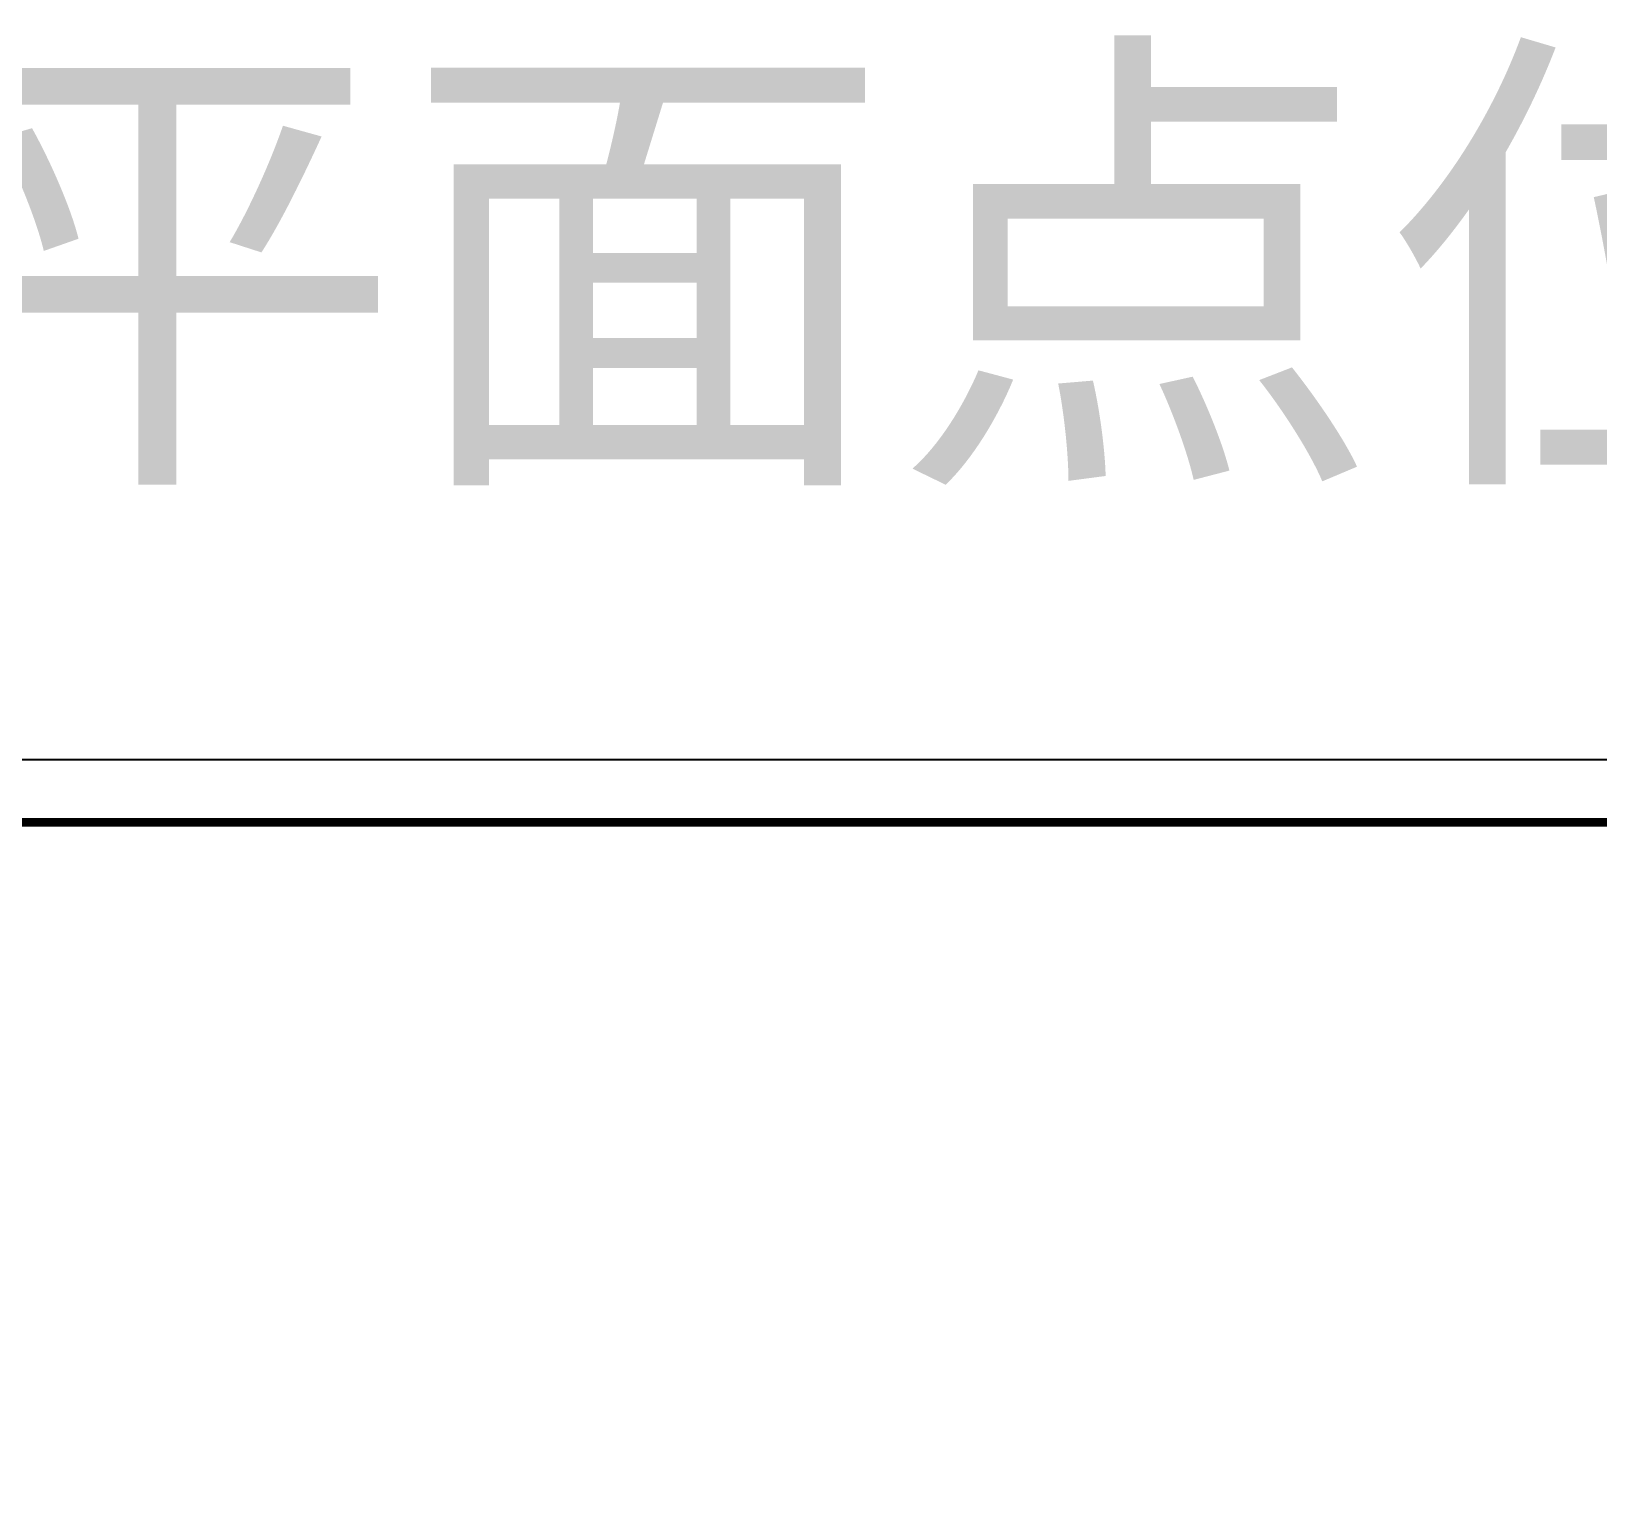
# Model space of a CAD drawing. Header units: millimetres. Extents: x 34817 to 170845, y 26625 to 47482.
# Drawn here: x 134099 to 140046, y 41952 to 47477 of the extents above; entities that cross this region are included whole.
import ezdxf
from ezdxf.enums import TextEntityAlignment as Align

# ---------------------------------------------------------------- set-up
doc = ezdxf.new("R2010")
doc.units = ezdxf.units.MM
doc.layers.get('0').update_dxf_attribs({"color": 142})
doc.layers.add('A-LIBRARY-图框', color=13, linetype='Continuous')
doc.layers.add('【公众号：Design大数据】加微信：koomoo88', color=120, linetype='Continuous')
doc.styles.add('黑体', font='simhei_0.ttf')

# ---------------------------------------------------------------- blocks, each defined once
blk = doc.blocks.new('A$A20FB58630')
at = {"const_width": 0.938}
blk.add_lwpolyline([(43.07, 6.98), (623.11, 6.98), (623.11, 413.02), (43.07, 413.02)], close=True, dxfattribs=at)
at = {"layer": 'A-LIBRARY-图框', "color": 1}
blk.add_line((666.17, 420), (0, 420), dxfattribs=at)
at = {"style": '黑体'}
for tag, height, p in [('XXX', 3.5, (589.83, 374.91)), ('材料清单', 2.5, (592.38, 64.41)), ('1:60', 2.5, (579.33, 35.91)), ('2019.05', 2.5, (611.83, 35.91)), ('PL-00', 2.5, (592.33, 26.91))]:
    blk.add_attdef(tag, text='', height=height, dxfattribs=at).set_placement(p, align=Align.MIDDLE_CENTER)
blk.add_attdef('XXX室内装饰设计施工图', text='', height=3.5, rotation=90, dxfattribs=at).set_placement((577.33, 253.91), align=Align.MIDDLE_CENTER)

msp = doc.modelspace()

# ---------------------------------------------------------------- block references
at = {"layer": 'A-LIBRARY-图框', "xscale": 34.03219720310778, "yscale": 34.03219720310778, "zscale": 34.03219720310778}
msp.add_blockref('A$A20FB58630', (125502.6, 30418.1), dxfattribs=at)

# ---------------------------------------------------------------- texts
at = {"layer": '【公众号：Design大数据】加微信：koomoo88', "style": '黑体'}
msp.add_text('各空间平面点位参考', height=1361.29, dxfattribs=at).set_placement((128082.2, 45902.1))

doc.saveas('drawing.dxf')
